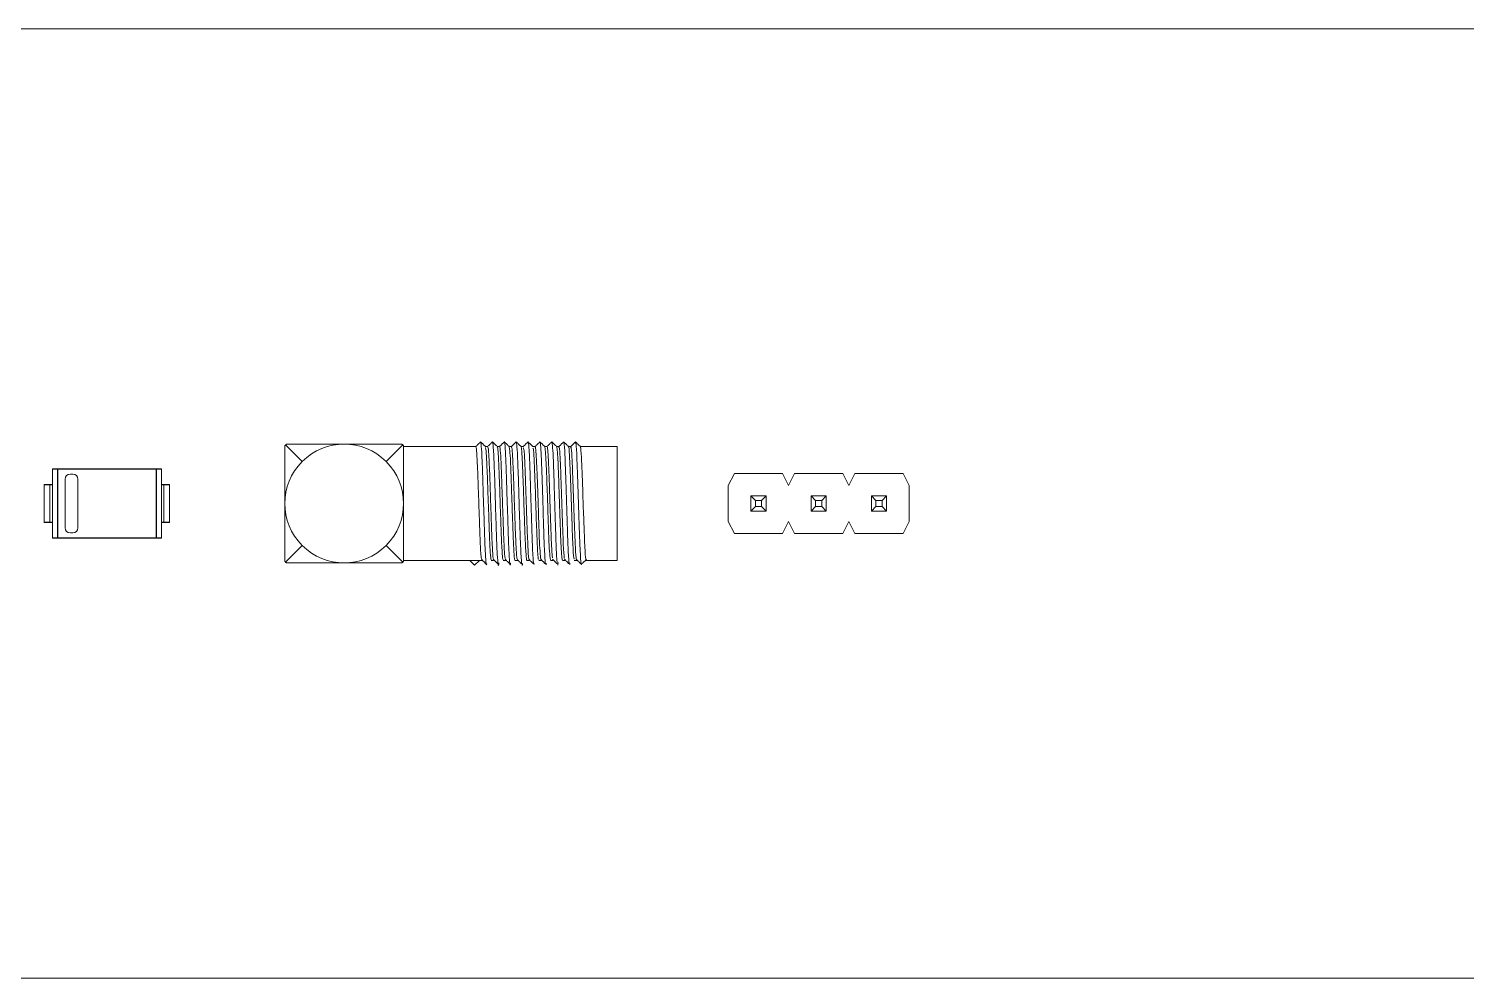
# Model space of a CAD drawing. Header units: millimetres. Extents: x 71 to 171, y 100 to 128.
# Drawn here: x 96.1 to 108.21, y 99.54 to 107.54 of the extents above; entities that cross this region are included whole.
import ezdxf

# ---------------------------------------------------------------- set-up
doc = ezdxf.new("R2010")
doc.units = ezdxf.units.MM

msp = doc.modelspace()

# ---------------------------------------------------------------- linework, layer by layer
at = {"color": 7, "linetype": 'Continuous', "lineweight": 15}
for p, q in [((170.756, 107.54), (70.756, 107.54)), ((98.256, 103.06), (98.256, 104.02)), ((98.262, 104.034), (98.403, 103.894)), ((98.276, 104.04), (99.236, 104.04)), ((99.25, 104.034), (99.11, 103.894)), ((99.866, 104.02), (99.256, 104.02)), ((99.256, 103.06), (99.256, 104.02)), ((99.966, 104.02), (99.946, 104.02)), ((100.066, 104.02), (100.046, 104.02)), ((100.166, 104.02), (100.146, 104.02)), ((100.266, 104.02), (100.246, 104.02)), ((100.366, 104.02), (100.346, 104.02)), ((100.466, 104.02), (100.446, 104.02)), ((100.566, 104.02), (100.546, 104.02)), ((100.666, 104.02), (100.646, 104.02)), ((101.056, 104.02), (100.746, 104.02)), ((101.056, 104.02), (101.056, 103.06)), ((96.298, 103.832), (96.296, 103.83)), ((96.339, 103.83), (96.296, 103.83)), ((96.296, 103.83), (96.296, 103.25)), ((96.298, 103.832), (96.341, 103.832)), ((96.339, 103.83), (96.339, 103.25)), ((97.171, 103.832), (96.341, 103.832)), ((97.171, 103.83), (96.341, 103.83)), ((96.341, 103.83), (96.341, 103.25)), ((96.404, 103.744), (96.404, 103.336)), ((96.468, 103.788), (96.448, 103.788)), ((96.512, 103.336), (96.512, 103.744)), ((97.171, 103.832), (97.214, 103.832)), ((97.171, 103.25), (97.171, 103.83)), ((97.216, 103.83), (97.173, 103.83)), ((97.173, 103.25), (97.173, 103.83)), ((97.214, 103.832), (97.216, 103.83)), ((97.216, 103.25), (97.216, 103.83)), ((101.994, 103.693), (102.045, 103.794)), ((102.451, 103.794), (102.045, 103.794)), ((102.451, 103.794), (102.502, 103.693)), ((102.502, 103.693), (102.553, 103.794)), ((102.959, 103.794), (102.553, 103.794)), ((102.959, 103.794), (103.01, 103.693)), ((103.01, 103.693), (103.061, 103.794)), ((103.467, 103.794), (103.061, 103.794)), ((103.467, 103.794), (103.518, 103.693)), ((96.228, 103.698), (96.228, 103.382)), ((96.276, 103.7), (96.276, 103.698)), ((96.276, 103.7), (96.296, 103.7)), ((96.276, 103.698), (96.276, 103.382)), ((97.216, 103.7), (97.236, 103.7)), ((97.236, 103.7), (97.236, 103.698)), ((97.236, 103.382), (97.236, 103.698)), ((97.284, 103.382), (97.284, 103.698)), ((101.994, 103.693), (101.994, 103.388)), ((103.518, 103.388), (103.518, 103.693)), ((102.222, 103.566), (102.184, 103.604)), ((102.184, 103.604), (102.312, 103.604)), ((102.184, 103.476), (102.184, 103.604)), ((102.184, 103.476), (102.222, 103.514)), ((102.274, 103.566), (102.222, 103.566)), ((102.222, 103.566), (102.222, 103.514)), ((102.222, 103.514), (102.274, 103.514)), ((102.274, 103.566), (102.312, 103.604)), ((102.274, 103.514), (102.274, 103.566)), ((102.312, 103.476), (102.274, 103.514)), ((102.312, 103.604), (102.312, 103.476)), ((102.692, 103.476), (102.692, 103.604)), ((102.73, 103.566), (102.692, 103.604)), ((102.692, 103.604), (102.82, 103.604)), ((102.692, 103.476), (102.73, 103.514)), ((102.73, 103.566), (102.73, 103.514)), ((102.782, 103.566), (102.73, 103.566)), ((102.73, 103.514), (102.782, 103.514)), ((102.782, 103.566), (102.82, 103.604)), ((102.782, 103.514), (102.782, 103.566)), ((102.82, 103.476), (102.782, 103.514)), ((102.82, 103.604), (102.82, 103.476)), ((103.238, 103.566), (103.2, 103.604)), ((103.2, 103.604), (103.328, 103.604)), ((103.2, 103.476), (103.2, 103.604)), ((103.2, 103.476), (103.238, 103.514)), ((103.29, 103.566), (103.238, 103.566)), ((103.238, 103.566), (103.238, 103.514)), ((103.238, 103.514), (103.29, 103.514)), ((103.29, 103.566), (103.328, 103.604)), ((103.29, 103.514), (103.29, 103.566)), ((103.328, 103.476), (103.29, 103.514)), ((103.328, 103.604), (103.328, 103.476)), ((96.276, 103.38), (96.276, 103.382)), ((96.296, 103.38), (96.276, 103.38)), ((97.236, 103.38), (97.216, 103.38)), ((97.236, 103.38), (97.236, 103.382)), ((101.994, 103.388), (102.045, 103.286)), ((102.312, 103.476), (102.184, 103.476)), ((102.451, 103.286), (102.502, 103.388)), ((102.502, 103.388), (102.553, 103.286)), ((102.82, 103.476), (102.692, 103.476)), ((102.959, 103.286), (103.01, 103.388)), ((103.01, 103.388), (103.061, 103.286)), ((103.328, 103.476), (103.2, 103.476)), ((103.467, 103.286), (103.518, 103.388)), ((96.296, 103.25), (96.339, 103.25)), ((96.298, 103.248), (96.296, 103.25)), ((96.341, 103.248), (96.298, 103.248)), ((96.341, 103.25), (97.171, 103.25)), ((96.341, 103.248), (97.171, 103.248)), ((96.448, 103.292), (96.468, 103.292)), ((97.214, 103.248), (97.171, 103.248)), ((97.173, 103.25), (97.216, 103.25)), ((97.214, 103.248), (97.216, 103.25)), ((102.045, 103.286), (102.451, 103.286)), ((102.553, 103.286), (102.959, 103.286)), ((103.061, 103.286), (103.467, 103.286)), ((98.262, 103.046), (98.403, 103.187)), ((99.11, 103.187), (99.25, 103.046)), ((98.276, 103.04), (99.236, 103.04)), ((99.256, 103.06), (99.816, 103.06)), ((99.856, 103.02), (99.816, 103.06)), ((99.816, 103.06), (99.896, 103.06)), ((99.896, 103.06), (99.856, 103.02)), ((99.896, 103.06), (99.916, 103.06)), ((99.996, 103.06), (100.016, 103.06)), ((100.096, 103.06), (100.116, 103.06)), ((100.196, 103.06), (100.216, 103.06)), ((100.296, 103.06), (100.316, 103.06)), ((100.396, 103.06), (100.416, 103.06)), ((100.458, 103.023), (100.459, 103.037)), ((100.496, 103.06), (100.516, 103.06)), ((100.557, 103.021), (100.559, 103.042)), ((100.596, 103.06), (100.616, 103.06)), ((100.658, 103.025), (100.659, 103.038)), ((100.696, 103.06), (100.716, 103.06)), ((100.796, 103.06), (101.056, 103.06)), ((70.756, 99.54), (170.756, 99.54))]:
    msp.add_line(p, q, dxfattribs=at)
at = {"color": 8, "linetype": 'Continuous', "lineweight": 15}
for p, q in [((96.276, 103.698), (96.296, 103.698)), ((97.216, 103.698), (97.236, 103.698)), ((96.296, 103.382), (96.276, 103.382)), ((97.236, 103.382), (97.216, 103.382))]:
    msp.add_line(p, q, dxfattribs=at)
at = {"color": 7, "linetype": 'Continuous', "lineweight": 15, "flags": 128}
for points in [[(96.23, 103.7), (96.23, 103.7), (96.229, 103.7)], [(97.282, 103.7), (97.283, 103.7), (97.283, 103.7)], [(96.23, 103.38), (96.23, 103.38), (96.229, 103.38)], [(97.282, 103.38), (97.283, 103.38), (97.283, 103.38)]]:
    msp.add_lwpolyline(points, dxfattribs=at)
at = {"color": 7, "linetype": 'Continuous', "lineweight": 15}
for centre, radius, start, end in [((98.756, 103.54), 0.5, 45, 135), ((98.756, 103.54), 0.5, 135, 225), ((98.756, 103.54), 0.5, 315, 45), ((96.448, 103.744), 0.0442, 90, 180), ((96.468, 103.744), 0.0442, 0, 90), ((96.23, 103.698), 0.002, 151.0294, 180), ((97.282, 103.698), 0.002, 0, 28.9706), ((96.23, 103.382), 0.002, 180, 208.9706), ((97.282, 103.382), 0.002, 331.0294, 0), ((96.448, 103.336), 0.0442, 180, 270), ((96.468, 103.336), 0.0442, 270, 0), ((98.756, 103.54), 0.5, 225, 315)]:
    msp.add_arc(centre, radius, start, end, dxfattribs=at)
for points, knots in [([(98.262, 104.034), (98.261, 104.033), (98.258, 104.029), (98.256, 104.024), (98.256, 104.021), (98.256, 104.02)], [0, 0, 0, 0, 0.421028, 0.842946, 1, 1, 1, 1]), ([(98.276, 104.04), (98.274, 104.04), (98.27, 104.04), (98.265, 104.037), (98.263, 104.035), (98.262, 104.034)], [0, 0, 0, 0, 0.399776, 0.798945, 1, 1, 1, 1]), ([(99.25, 104.034), (99.249, 104.036), (99.245, 104.038), (99.24, 104.04), (99.237, 104.04), (99.236, 104.04)], [0, 0, 0, 0, 0.421028, 0.842946, 1, 1, 1, 1]), ([(99.256, 104.02), (99.256, 104.022), (99.256, 104.027), (99.253, 104.031), (99.251, 104.034), (99.25, 104.034)], [0, 0, 0, 0, 0.3997764, 0.798945, 1, 1, 1, 1]), ([(99.906, 104.06), (99.899, 104.053), (99.886, 104.04), (99.873, 104.027), (99.866, 104.02)], [0, 0, 0, 0, 0.502634, 1, 1, 1, 1]), ([(99.866, 104.017), (99.867, 104.014), (99.871, 104.01), (99.877, 103.919), (99.883, 103.775), (99.889, 103.597), (99.896, 103.41), (99.901, 103.243), (99.907, 103.119), (99.911, 103.088), (99.913, 103.074)], [0, 0, 0, 0, 0.1123, 0.243708, 0.37104, 0.49939, 0.630624, 0.756649, 0.886692, 1, 1, 1, 1]), ([(99.906, 104.056), (99.907, 104.054), (99.911, 104.049), (99.917, 103.95), (99.923, 103.795), (99.929, 103.601), (99.936, 103.399), (99.941, 103.217), (99.948, 103.083), (99.954, 103.011), (99.958, 103.026), (99.959, 103.033)], [0, 0, 0, 0, 0.097738, 0.213604, 0.325878, 0.43905, 0.554764, 0.665886, 0.78055, 0.8955, 1, 1, 1, 1]), ([(99.947, 104.02), (99.94, 104.027), (99.927, 104.04), (99.913, 104.053), (99.907, 104.06)], [0, 0, 0, 0, 0.499996, 1, 1, 1, 1]), ([(99.947, 104.013), (99.948, 104.011), (99.951, 104.006), (99.957, 103.918), (99.963, 103.776), (99.969, 103.596), (99.976, 103.41), (99.981, 103.241), (99.988, 103.12), (99.993, 103.059), (99.995, 103.066), (99.996, 103.068)], [0, 0, 0, 0, 0.088651, 0.214071, 0.3356, 0.458103, 0.583356, 0.703639, 0.827756, 0.952184, 1, 1, 1, 1]), ([(100.006, 104.06), (99.999, 104.053), (99.986, 104.04), (99.973, 104.027), (99.966, 104.02)], [0, 0, 0, 0, 0.502634, 1, 1, 1, 1]), ([(99.966, 104.012), (99.967, 104.014), (99.969, 104.022), (99.975, 103.961), (99.981, 103.839), (99.987, 103.67), (99.993, 103.484), (99.999, 103.304), (100.005, 103.164), (100.01, 103.084), (100.012, 103.078), (100.013, 103.077)], [0, 0, 0, 0, 0.05966, 0.190431, 0.320884, 0.447299, 0.57894, 0.707699, 0.83542, 0.967238, 1, 1, 1, 1]), ([(100.006, 104.051), (100.007, 104.054), (100.009, 104.062), (100.015, 103.996), (100.021, 103.864), (100.027, 103.681), (100.033, 103.479), (100.039, 103.286), (100.045, 103.128), (100.052, 103.035), (100.056, 103.006), (100.059, 103.032), (100.059, 103.039)], [0, 0, 0, 0, 0.052354, 0.167266, 0.281899, 0.392986, 0.508662, 0.621807, 0.734041, 0.849874, 0.961414, 1, 1, 1, 1]), ([(100.047, 104.02), (100.04, 104.027), (100.027, 104.04), (100.013, 104.053), (100.007, 104.06)], [0, 0, 0, 0, 0.499996, 1, 1, 1, 1]), ([(100.047, 104.013), (100.047, 104.014), (100.05, 104.02), (100.055, 103.96), (100.061, 103.839), (100.067, 103.67), (100.073, 103.484), (100.079, 103.305), (100.085, 103.162), (100.091, 103.072), (100.095, 103.068), (100.096, 103.065)], [0, 0, 0, 0, 0.0381583, 0.162714, 0.286968, 0.4073754, 0.5327605, 0.6554002, 0.7770519, 0.9026057, 1, 1, 1, 1]), ([(100.106, 104.06), (100.099, 104.053), (100.086, 104.04), (100.073, 104.027), (100.066, 104.02)], [0, 0, 0, 0, 0.502634, 1, 1, 1, 1]), ([(100.066, 104.018), (100.066, 104.019), (100.068, 104.032), (100.072, 103.992), (100.079, 103.896), (100.084, 103.741), (100.09, 103.559), (100.097, 103.374), (100.102, 103.215), (100.108, 103.106), (100.112, 103.086), (100.113, 103.077)], [0, 0, 0, 0, 0.0081847, 0.1363841, 0.2681124, 0.3947288, 0.5247837, 0.6558177, 0.7819903, 0.9132551, 1, 1, 1, 1]), ([(100.106, 104.057), (100.106, 104.058), (100.108, 104.073), (100.112, 104.029), (100.119, 103.926), (100.124, 103.758), (100.13, 103.561), (100.137, 103.36), (100.142, 103.185), (100.149, 103.064), (100.155, 103.008), (100.158, 103.029), (100.159, 103.038)], [0, 0, 0, 0, 0.008054, 0.120753, 0.236553, 0.347861, 0.462191, 0.577381, 0.688299, 0.803692, 0.917678, 1, 1, 1, 1]), ([(100.147, 104.02), (100.14, 104.027), (100.127, 104.04), (100.113, 104.053), (100.107, 104.06)], [0, 0, 0, 0, 0.499996, 1, 1, 1, 1]), ([(100.147, 104.018), (100.148, 104.011), (100.152, 103.998), (100.159, 103.894), (100.164, 103.742), (100.17, 103.559), (100.177, 103.374), (100.182, 103.212), (100.189, 103.103), (100.193, 103.054), (100.196, 103.064), (100.196, 103.065)], [0, 0, 0, 0, 0.113928, 0.239238, 0.359684, 0.483402, 0.608051, 0.728075, 0.852944, 0.976289, 1, 1, 1, 1]), ([(100.206, 104.06), (100.199, 104.053), (100.186, 104.04), (100.173, 104.027), (100.166, 104.02)], [0, 0, 0, 0, 0.502634, 1, 1, 1, 1]), ([(100.166, 104.013), (100.167, 104.014), (100.17, 104.016), (100.176, 103.941), (100.182, 103.808), (100.188, 103.634), (100.194, 103.447), (100.2, 103.273), (100.206, 103.154), (100.21, 103.09), (100.212, 103.078), (100.213, 103.074)], [0, 0, 0, 0, 0.085762, 0.21697, 0.345944, 0.472958, 0.604519, 0.731551, 0.860504, 0.948645, 1, 1, 1, 1]), ([(100.206, 104.052), (100.207, 104.053), (100.21, 104.056), (100.216, 103.975), (100.222, 103.83), (100.228, 103.642), (100.234, 103.439), (100.24, 103.251), (100.246, 103.122), (100.25, 103.053), (100.252, 103.04), (100.253, 103.035)], [0, 0, 0, 0, 0.085017, 0.216366, 0.345479, 0.47263, 0.604333, 0.731502, 0.860594, 0.94883, 1, 1, 1, 1]), ([(100.247, 104.02), (100.24, 104.027), (100.227, 104.04), (100.213, 104.053), (100.207, 104.06)], [0, 0, 0, 0, 0.499996, 1, 1, 1, 1]), ([(100.247, 104.012), (100.248, 104.012), (100.25, 104.014), (100.256, 103.941), (100.262, 103.808), (100.268, 103.634), (100.274, 103.447), (100.28, 103.273), (100.286, 103.152), (100.291, 103.087), (100.294, 103.06), (100.296, 103.063), (100.296, 103.064)], [0, 0, 0, 0, 0.063119, 0.188211, 0.311173, 0.432267, 0.557695, 0.678806, 0.801748, 0.885781, 0.968013, 1, 1, 1, 1]), ([(100.306, 104.06), (100.299, 104.053), (100.286, 104.04), (100.273, 104.027), (100.266, 104.02)], [0, 0, 0, 0, 0.502634, 1, 1, 1, 1]), ([(100.266, 104.008), (100.268, 104.009), (100.271, 104.011), (100.276, 103.943), (100.281, 103.837), (100.286, 103.685), (100.292, 103.522), (100.297, 103.359), (100.304, 103.187), (100.31, 103.074), (100.313, 103.075), (100.313, 103.075)], [0, 0, 0, 0, 0.120691, 0.209099, 0.296775, 0.465652, 0.553969, 0.64185, 0.810639, 0.985409, 1, 1, 1, 1]), ([(100.306, 104.046), (100.308, 104.048), (100.311, 104.05), (100.316, 103.977), (100.321, 103.862), (100.326, 103.697), (100.332, 103.52), (100.337, 103.345), (100.344, 103.15), (100.352, 103.012), (100.357, 103.029), (100.359, 103.036)], [0, 0, 0, 0, 0.105038, 0.182785, 0.259888, 0.408403, 0.486071, 0.563355, 0.711793, 0.865489, 1, 1, 1, 1]), ([(100.347, 104.02), (100.34, 104.027), (100.327, 104.04), (100.313, 104.053), (100.307, 104.06)], [0, 0, 0, 0, 0.499996, 1, 1, 1, 1]), ([(100.347, 104.006), (100.348, 104.006), (100.351, 104.007), (100.356, 103.943), (100.361, 103.837), (100.366, 103.685), (100.372, 103.522), (100.377, 103.359), (100.384, 103.183), (100.391, 103.064), (100.395, 103.072), (100.396, 103.075)], [0, 0, 0, 0, 0.096168, 0.180336, 0.263807, 0.424585, 0.508667, 0.592333, 0.753028, 0.919417, 1, 1, 1, 1]), ([(100.406, 104.06), (100.399, 104.053), (100.386, 104.04), (100.373, 104.027), (100.366, 104.02)], [0, 0, 0, 0, 0.502634, 1, 1, 1, 1]), ([(100.366, 104.014), (100.367, 104.015), (100.369, 104.019), (100.374, 103.964), (100.38, 103.86), (100.385, 103.718), (100.391, 103.555), (100.396, 103.391), (100.401, 103.243), (100.407, 103.134), (100.411, 103.076), (100.413, 103.073), (100.413, 103.072)], [0, 0, 0, 0, 0.068377, 0.184716, 0.301159, 0.413082, 0.529137, 0.645812, 0.757828, 0.873562, 0.99043, 1, 1, 1, 1]), ([(100.406, 104.053), (100.407, 104.055), (100.409, 104.059), (100.414, 103.999), (100.42, 103.887), (100.425, 103.732), (100.431, 103.556), (100.436, 103.379), (100.441, 103.218), (100.447, 103.1), (100.451, 103.037), (100.453, 103.034), (100.453, 103.033)], [0, 0, 0, 0, 0.067783, 0.1840656, 0.3004513, 0.4123206, 0.5283191, 0.6449363, 0.7568989, 0.8725762, 0.9893867, 1, 1, 1, 1]), ([(100.447, 104.02), (100.44, 104.027), (100.427, 104.04), (100.413, 104.053), (100.407, 104.06)], [0, 0, 0, 0, 0.499996, 1, 1, 1, 1]), ([(100.447, 104.013), (100.447, 104.014), (100.45, 104.017), (100.454, 103.963), (100.46, 103.86), (100.465, 103.718), (100.471, 103.555), (100.476, 103.391), (100.481, 103.244), (100.487, 103.132), (100.492, 103.067), (100.495, 103.066), (100.496, 103.066)], [0, 0, 0, 0, 0.046461, 0.157251, 0.268138, 0.374721, 0.48524, 0.596348, 0.70302, 0.813233, 0.924525, 1, 1, 1, 1]), ([(100.506, 104.06), (100.499, 104.053), (100.486, 104.04), (100.473, 104.027), (100.466, 104.02)], [0, 0, 0, 0, 0.502634, 1, 1, 1, 1]), ([(100.466, 104.017), (100.466, 104.018), (100.468, 104.028), (100.472, 103.994), (100.478, 103.914), (100.483, 103.785), (100.488, 103.63), (100.494, 103.464), (100.499, 103.306), (100.504, 103.179), (100.509, 103.094), (100.512, 103.085), (100.513, 103.082)], [0, 0, 0, 0, 0.016577, 0.13076, 0.248108, 0.361836, 0.475523, 0.592869, 0.70709, 0.820307, 0.937612, 1, 1, 1, 1]), ([(100.506, 104.056), (100.506, 104.058), (100.508, 104.069), (100.512, 104.032), (100.518, 103.945), (100.523, 103.805), (100.528, 103.637), (100.534, 103.458), (100.539, 103.287), (100.544, 103.149), (100.549, 103.056), (100.552, 103.047), (100.553, 103.043)], [0, 0, 0, 0, 0.017243, 0.131318, 0.248553, 0.362173, 0.475752, 0.592985, 0.707098, 0.820207, 0.937399, 1, 1, 1, 1]), ([(100.547, 104.02), (100.54, 104.027), (100.527, 104.04), (100.513, 104.053), (100.507, 104.06)], [0, 0, 0, 0, 0.499996, 1, 1, 1, 1]), ([(100.547, 104.02), (100.548, 104.013), (100.552, 104), (100.558, 103.912), (100.563, 103.785), (100.568, 103.63), (100.574, 103.464), (100.579, 103.307), (100.584, 103.178), (100.59, 103.079), (100.594, 103.07), (100.596, 103.066)], [0, 0, 0, 0, 0.107645, 0.219259, 0.32743, 0.435562, 0.547174, 0.655815, 0.763499, 0.875073, 1, 1, 1, 1]), ([(100.606, 104.06), (100.599, 104.053), (100.586, 104.04), (100.573, 104.027), (100.566, 104.02)], [0, 0, 0, 0, 0.502634, 1, 1, 1, 1]), ([(100.566, 104.011), (100.566, 104.014), (100.569, 104.03), (100.575, 103.959), (100.582, 103.807), (100.589, 103.594), (100.597, 103.372), (100.603, 103.189), (100.61, 103.085), (100.612, 103.08), (100.613, 103.079)], [0, 0, 0, 0, 0.04069, 0.195367, 0.349045, 0.50103, 0.656708, 0.807067, 0.963259, 1, 1, 1, 1]), ([(100.606, 104.05), (100.606, 104.053), (100.609, 104.07), (100.615, 103.994), (100.622, 103.829), (100.629, 103.599), (100.637, 103.358), (100.643, 103.16), (100.65, 103.047), (100.652, 103.041), (100.653, 103.04)], [0, 0, 0, 0, 0.04149, 0.195872, 0.349258, 0.500954, 0.656335, 0.80641, 0.962304, 1, 1, 1, 1]), ([(100.647, 104.02), (100.64, 104.027), (100.627, 104.04), (100.613, 104.053), (100.607, 104.06)], [0, 0, 0, 0, 0.499996, 1, 1, 1, 1]), ([(100.647, 104.014), (100.647, 104.016), (100.65, 104.028), (100.655, 103.957), (100.662, 103.807), (100.669, 103.594), (100.677, 103.373), (100.683, 103.186), (100.691, 103.072), (100.695, 103.071), (100.696, 103.07)], [0, 0, 0, 0, 0.020145, 0.167404, 0.313713, 0.45841, 0.606623, 0.749772, 0.898474, 1, 1, 1, 1]), ([(100.706, 104.06), (100.699, 104.053), (100.686, 104.04), (100.673, 104.027), (100.666, 104.02)], [0, 0, 0, 0, 0.502634, 1, 1, 1, 1]), ([(100.666, 104.008), (100.667, 104.012), (100.67, 104.024), (100.676, 103.94), (100.683, 103.775), (100.69, 103.558), (100.698, 103.337), (100.705, 103.166), (100.71, 103.074), (100.713, 103.074), (100.713, 103.074)], [0, 0, 0, 0, 0.065872, 0.221433, 0.373532, 0.527009, 0.681768, 0.83271, 0.988778, 1, 1, 1, 1]), ([(100.706, 104.047), (100.707, 104.051), (100.71, 104.064), (100.716, 103.973), (100.723, 103.795), (100.73, 103.56), (100.738, 103.322), (100.745, 103.129), (100.753, 103.014), (100.757, 103.025), (100.759, 103.031)], [0, 0, 0, 0, 0.057961, 0.194552, 0.328104, 0.462866, 0.598753, 0.731289, 0.868326, 1, 1, 1, 1]), ([(100.747, 104.02), (100.74, 104.027), (100.727, 104.04), (100.713, 104.053), (100.707, 104.06)], [0, 0, 0, 0, 0.499996, 1, 1, 1, 1]), ([(100.747, 104.01), (100.747, 104.012), (100.75, 104.022), (100.756, 103.939), (100.763, 103.775), (100.77, 103.558), (100.778, 103.338), (100.785, 103.163), (100.791, 103.065), (100.795, 103.07), (100.796, 103.072)], [0, 0, 0, 0, 0.043963, 0.19205, 0.336841, 0.482943, 0.630267, 0.773957, 0.922526, 1, 1, 1, 1]), ([(96.23, 103.7), (96.229, 103.7), (96.229, 103.7), (96.229, 103.699), (96.228, 103.699), (96.228, 103.698), (96.228, 103.698)], [0, 0, 0, 0, 0.250491, 0.505267, 0.757094, 1, 1, 1, 1]), ([(96.23, 103.7), (96.231, 103.7), (96.232, 103.7), (96.243, 103.7), (96.256, 103.7), (96.267, 103.7), (96.273, 103.7), (96.276, 103.7)], [0, 0, 0, 0, 0.24965, 0.499343, 0.749036, 0.874878, 1, 1, 1, 1]), ([(97.236, 103.7), (97.242, 103.7), (97.254, 103.7), (97.27, 103.7), (97.278, 103.7), (97.282, 103.7), (97.282, 103.7), (97.282, 103.7)], [0, 0, 0, 0, 0.2496503, 0.4993433, 0.7490362, 0.8748785, 1, 1, 1, 1]), ([(97.284, 103.698), (97.284, 103.698), (97.284, 103.699), (97.284, 103.699), (97.283, 103.7), (97.283, 103.7), (97.283, 103.7)], [0, 0, 0, 0, 0.242906, 0.494733, 0.749509, 1, 1, 1, 1]), ([(96.228, 103.382), (96.228, 103.382), (96.228, 103.382), (96.229, 103.381), (96.229, 103.381), (96.229, 103.38), (96.23, 103.38)], [0, 0, 0, 0, 0.242906, 0.494733, 0.749509, 1, 1, 1, 1]), ([(96.276, 103.38), (96.27, 103.38), (96.258, 103.38), (96.243, 103.38), (96.234, 103.38), (96.231, 103.38), (96.23, 103.38), (96.23, 103.38)], [0, 0, 0, 0, 0.24965, 0.499343, 0.749036, 0.874879, 1, 1, 1, 1]), ([(97.282, 103.38), (97.281, 103.38), (97.28, 103.38), (97.269, 103.38), (97.257, 103.38), (97.245, 103.38), (97.239, 103.38), (97.236, 103.38)], [0, 0, 0, 0, 0.24965, 0.499343, 0.749036, 0.874879, 1, 1, 1, 1]), ([(97.283, 103.38), (97.283, 103.38), (97.283, 103.381), (97.284, 103.381), (97.284, 103.382), (97.284, 103.382), (97.284, 103.382)], [0, 0, 0, 0, 0.250491, 0.505267, 0.757094, 1, 1, 1, 1]), ([(98.256, 103.06), (98.256, 103.058), (98.257, 103.054), (98.259, 103.049), (98.261, 103.047), (98.262, 103.046)], [0, 0, 0, 0, 0.399776, 0.798945, 1, 1, 1, 1]), ([(98.262, 103.046), (98.264, 103.045), (98.267, 103.042), (98.272, 103.04), (98.275, 103.04), (98.276, 103.04)], [0, 0, 0, 0, 0.421028, 0.842946, 1, 1, 1, 1]), ([(99.236, 103.04), (99.238, 103.04), (99.243, 103.041), (99.247, 103.043), (99.25, 103.045), (99.25, 103.046)], [0, 0, 0, 0, 0.399776, 0.798945, 1, 1, 1, 1]), ([(99.25, 103.046), (99.252, 103.048), (99.254, 103.051), (99.256, 103.056), (99.256, 103.059), (99.256, 103.06)], [0, 0, 0, 0, 0.421028, 0.842946, 1, 1, 1, 1]), ([(99.913, 103.07), (99.92, 103.064), (99.933, 103.05), (99.946, 103.037), (99.953, 103.031)], [0, 0, 0, 0, 0.499999, 1, 1, 1, 1]), ([(100.013, 103.07), (100.02, 103.064), (100.033, 103.05), (100.046, 103.037), (100.053, 103.031)], [0, 0, 0, 0, 0.499999, 1, 1, 1, 1]), ([(100.113, 103.07), (100.12, 103.064), (100.133, 103.05), (100.146, 103.037), (100.153, 103.031)], [0, 0, 0, 0, 0.499999, 1, 1, 1, 1]), ([(100.213, 103.07), (100.22, 103.064), (100.233, 103.05), (100.246, 103.037), (100.253, 103.031)], [0, 0, 0, 0, 0.499999, 1, 1, 1, 1]), ([(100.255, 103.023), (100.256, 103.019), (100.257, 103.015), (100.259, 103.031), (100.259, 103.034)], [0, 0, 0, 0, 0.8183646, 1, 1, 1, 1]), ([(100.313, 103.07), (100.32, 103.064), (100.333, 103.05), (100.346, 103.037), (100.353, 103.031)], [0, 0, 0, 0, 0.499999, 1, 1, 1, 1]), ([(100.413, 103.07), (100.42, 103.064), (100.433, 103.05), (100.446, 103.037), (100.453, 103.031)], [0, 0, 0, 0, 0.499999, 1, 1, 1, 1]), ([(100.513, 103.07), (100.52, 103.064), (100.533, 103.05), (100.546, 103.037), (100.553, 103.031)], [0, 0, 0, 0, 0.499999, 1, 1, 1, 1]), ([(100.613, 103.07), (100.62, 103.064), (100.633, 103.05), (100.646, 103.037), (100.653, 103.031)], [0, 0, 0, 0, 0.499999, 1, 1, 1, 1]), ([(100.713, 103.07), (100.72, 103.064), (100.733, 103.05), (100.746, 103.037), (100.753, 103.031)], [0, 0, 0, 0, 0.499999, 1, 1, 1, 1]), ([(100.759, 103.031), (100.766, 103.037), (100.779, 103.05), (100.793, 103.064), (100.799, 103.07)], [0, 0, 0, 0, 0.500001, 1, 1, 1, 1])]:
    msp.add_open_spline(points, degree=3, knots=knots, dxfattribs=at)
for points in [[(96.276, 103.698), (96.27, 103.698), (96.257, 103.698), (96.241, 103.698), (96.23, 103.698), (96.229, 103.698), (96.228, 103.698)], [(97.284, 103.698), (97.283, 103.698), (97.282, 103.698), (97.271, 103.698), (97.255, 103.698), (97.242, 103.698), (97.236, 103.698)], [(96.228, 103.382), (96.229, 103.382), (96.23, 103.382), (96.241, 103.382), (96.257, 103.382), (96.27, 103.382), (96.276, 103.382)], [(97.236, 103.382), (97.242, 103.382), (97.255, 103.382), (97.271, 103.382), (97.282, 103.382), (97.283, 103.382), (97.284, 103.382)]]:
    msp.add_open_spline(points, degree=3, dxfattribs=at)

doc.saveas('drawing.dxf')
